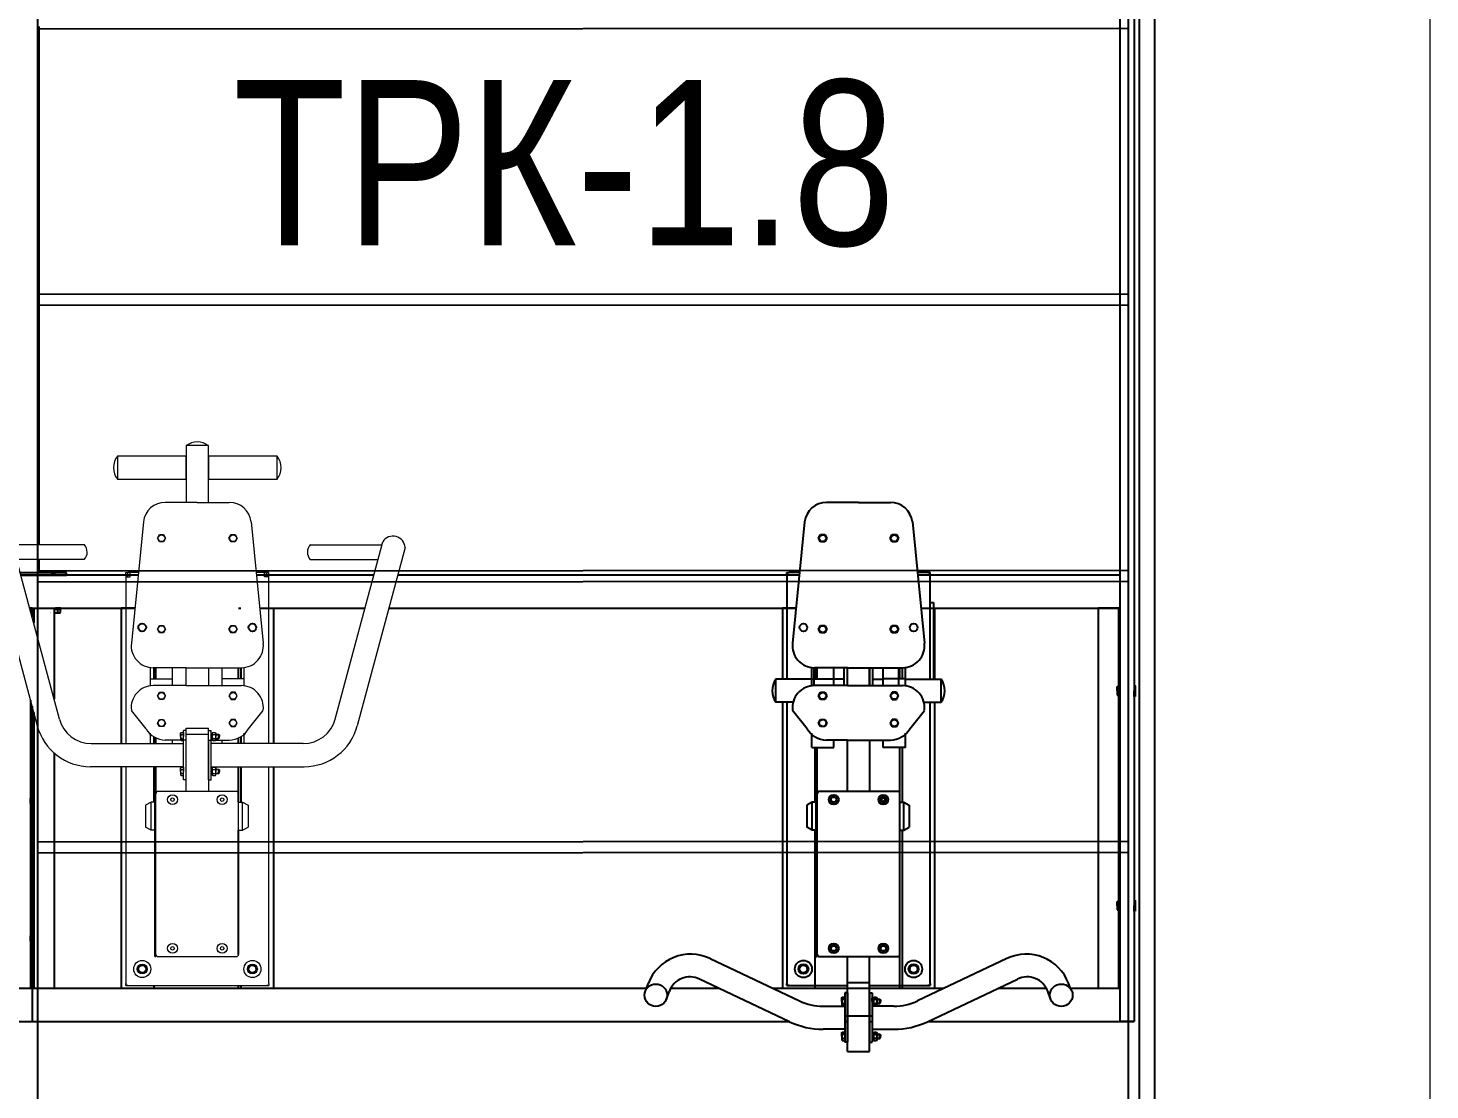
# Model space of a CAD drawing. Header units: millimetres. Extents: x -3690 to 2625, y -3785 to 2530.
# Drawn here: x 80 to 2625, y -1404 to 523 of the extents above; entities that cross this region are included whole.
import ezdxf

# ---------------------------------------------------------------- set-up
doc = ezdxf.new("R2010")
doc.units = ezdxf.units.MM
for name, pattern in [('K5LT_BASIC', [0]), ('K5LT_THIN', [0]), ('K5LT_THIN_INCLUDED_TO_HATCHING', [0])]:
    doc.linetypes.add(name, pattern=pattern)
for name, color, linetype in [('DIKOM_АРТИКУЛ', 7, 'Continuous'), ('DIKOM_ЗОНА', 80, 'Continuous'), ('DIKOM_ОБЪЕКТ', 7, 'Continuous')]:
    doc.layers.add(name, color=color, linetype=linetype)
doc.styles.add('style1', font='arial.ttf', dxfattribs={"width": 0.8})

msp = doc.modelspace()

# ---------------------------------------------------------------- linework, layer by layer
at = {"layer": 'DIKOM_ЗОНА', "color": 3, "lineweight": 15}
msp.add_lwpolyline([(-1912.3, 2530.2), (2124.8, 2530.2, -0.414214), (2624.8, 2030.2), (2624.8, -2026.1, -0.414214), (2124.8, -2526.1), (-1912.3, -2526.1, -0.414214), (-2412.3, -2026.1), (-2412.3, 2030.2, -0.414214)], format="xyb", close=True, dxfattribs=at)
at = {"layer": 'DIKOM_ОБЪЕКТ'}
for p, q in [((2124.8, 2087.7), (2124.8, -2026.1)), ((97.5, 1992.2), (97.5, -1931.8)), ((2077.7, -1931.8), (2077.7, 1993.5)), ((2097.7, -1931.8), (2097.7, 1993.5)), ((2062.7, -1279.8), (2062.7, 1340.2)), ((2087.7, 1340.2), (2087.7, -1279.8)), ((97.5, 522.1), (2077.7, 523.1)), ((100.2, 526.2), (100.2, -414.5)), ((97.5, 40.1), (2077.7, 41.1)), ((97.5, 20.1), (2077.7, 21.1)), ((1587.7, -337.8), (1529.6, -337.8)), ((1587.7, -337.8), (1645.7, -337.8)), ((1489.9, -373.1), (1468, -593.1)), ((1685.4, -373.1), (1707.4, -593.1)), ((1515.2, -402.8), (1518.9, -396.3)), ((1518.9, -409.3), (1515.2, -402.8)), ((1518.9, -396.3), (1526.4, -396.3)), ((1526.4, -396.3), (1530.2, -402.8)), ((1530.2, -402.8), (1526.4, -409.3)), ((1645.2, -402.8), (1648.9, -396.3)), ((1648.9, -409.3), (1645.2, -402.8)), ((1648.9, -396.3), (1656.4, -396.3)), ((1656.4, -396.3), (1660.2, -402.8)), ((1660.2, -402.8), (1656.4, -409.3)), ((1526.4, -409.3), (1518.9, -409.3)), ((1656.4, -409.3), (1648.9, -409.3)), ((100.2, -441.5), (100.2, -465.8)), ((150.2, -465.8), (66.3, -465.8)), ((87.7, -469.8), (67.4, -469.8)), ((67.4, -469.8), (150.2, -469.8)), ((280.3, -469.8), (87.7, -469.8)), ((97.5, -461.9), (2077.7, -460.9)), ((97.5, -481.9), (2077.7, -480.9)), ((130.2, -463.3), (122.6, -463.3)), ((122.6, -463.3), (122.6, -465.8)), ((122.6, -465.8), (130.2, -465.8)), ((130.2, -463.3), (122.9, -463.3)), ((129.7, -463.3), (128.8, -465.8)), ((130.2, -463.3), (137.8, -463.3)), ((130.2, -463.3), (137.4, -463.3)), ((137.8, -465.8), (130.2, -465.8)), ((130.6, -465.8), (131.5, -463.3)), ((137.8, -463.3), (137.8, -465.8)), ((150.2, -469.8), (150.2, -465.8)), ((707.9, -469.8), (495.1, -469.8)), ((1480.3, -469.8), (751.4, -469.8)), ((1457.7, -468.8), (1457.7, -464.8)), ((1457.7, -464.8), (1461.7, -464.8)), ((1457.7, -468.8), (1457.7, -658.6)), ((1480.8, -464.8), (1461.7, -464.8)), ((1713.7, -464.8), (1694.6, -464.8)), ((2062.7, -469.8), (1695.1, -469.8)), ((1713.7, -464.8), (1717.7, -464.8)), ((1717.7, -464.8), (1713.7, -464.8)), ((1717.7, -468.8), (1717.7, -464.8)), ((1717.7, -468.8), (1717.7, -464.8)), ((1717.7, -658.6), (1717.7, -468.8)), ((83.5, -529.8), (87.7, -529.8)), ((87.7, -529.8), (83.5, -529.8)), ((84.7, -529.8), (84.7, -534.4)), ((87.7, -529.8), (274.3, -529.8)), ((87.7, -545.6), (87.7, -529.8)), ((87.7, -529.8), (127.7, -529.8)), ((87.7, -545.6), (87.7, -529.8)), ((90.7, -529.8), (90.7, -556.8)), ((120.2, -529.8), (130.2, -529.8)), ((127.7, -529.8), (127.7, -694.8)), ((127.7, -531.8), (130.2, -531.8)), ((130.2, -531.8), (127.7, -531.8)), ((140.2, -529.8), (130.2, -529.8)), ((139.4, -531.8), (130.2, -531.8)), ((130.2, -531.8), (140.2, -531.8)), ((134.8, -537.3), (134.8, -531.8)), ((139.4, -537.3), (139.4, -531.8)), ((140.2, -531.8), (140.2, -529.8)), ((274.3, -529.8), (249.7, -529.8)), ((249.7, -529.8), (249.7, -775.5)), ((462.7, -529.8), (466.7, -529.8)), ((462.7, -529.8), (466.7, -529.8)), ((501, -529.8), (691.9, -529.8)), ((501, -529.8), (525.7, -529.8)), ((525.7, -529.8), (525.7, -775.5)), ((735.4, -529.8), (1474.3, -529.8)), ((1474.3, -529.8), (1449.7, -529.8)), ((1449.7, -529.8), (1449.7, -658.6)), ((1701, -529.8), (2062.7, -529.8)), ((1701, -529.8), (1725.7, -529.8)), ((1717.7, -519.5), (1723.8, -519.5)), ((1723.8, -519.5), (1723.8, -658.6)), ((1725.7, -529.8), (1725.7, -658.6)), ((2062.7, -529.8), (2022.7, -529.8)), ((2022.7, -529.8), (2022.7, -1219.8)), ((2059.7, -529.8), (2059.7, -1219.8)), ((2062.7, -629.8), (2062.7, -529.8)), ((130.2, -538.2), (127.7, -538.2)), ((130.2, -538.2), (137.8, -538.2)), ((137.8, -538.2), (139.4, -537.3)), ((1515.2, -567.8), (1518.9, -561.3)), ((1518.9, -574.3), (1515.2, -567.8)), ((1518.9, -561.3), (1526.4, -561.3)), ((1526.4, -574.3), (1518.9, -574.3)), ((1526.4, -561.3), (1530.2, -567.8)), ((1530.2, -567.8), (1526.4, -574.3)), ((1645.2, -567.8), (1648.9, -561.3)), ((1648.9, -574.3), (1645.2, -567.8)), ((1648.9, -561.3), (1656.4, -561.3)), ((1656.4, -574.3), (1648.9, -574.3)), ((1656.4, -561.3), (1660.2, -567.8)), ((1660.2, -567.8), (1656.4, -574.3)), ((308.7, -637.8), (308.7, -657.8)), ((312.7, -657.8), (312.7, -637.8)), ((462.7, -657.8), (462.7, -637.8)), ((466.7, -637.8), (466.7, -657.8)), ((1437.7, -700.6), (1437.7, -658.6)), ((1502.7, -658.6), (1437.7, -658.6)), ((1502.7, -670.8), (1502.7, -637.4)), ((1502.7, -657.8), (1542.7, -657.8)), ((1506.8, -637.8), (1506.8, -670.4)), ((1567.7, -637.8), (1507.7, -637.8)), ((1508.7, -637.8), (1508.7, -657.8)), ((1512.7, -657.8), (1512.7, -637.8)), ((1542.7, -670.4), (1542.7, -637.8)), ((1542.7, -670.4), (1542.7, -637.8)), ((1561.7, -658.6), (1542.7, -658.6)), ((1561.7, -670.4), (1561.7, -637.8)), ((1567.7, -670.4), (1567.7, -637.8)), ((1567.7, -670.4), (1567.7, -637.8)), ((1567.7, -637.8), (1667.6, -637.8)), ((1607.7, -637.8), (1607.7, -670.4)), ((1607.7, -670.4), (1607.7, -637.8)), ((1613.7, -670.4), (1613.7, -637.8)), ((1613.7, -658.6), (1632.7, -658.6)), ((1632.7, -670.4), (1632.7, -637.8)), ((1632.7, -670.4), (1632.7, -637.8)), ((1672.7, -657.8), (1632.7, -657.8)), ((1660.8, -670.4), (1660.8, -637.8)), ((1662.7, -657.8), (1662.7, -637.8)), ((1666.7, -637.8), (1666.7, -657.8)), ((1672.7, -670.8), (1672.7, -637.4)), ((1672.7, -658.6), (1737.7, -658.6)), ((1737.7, -700.6), (1737.7, -658.6)), ((1567.7, -670.4), (1507.7, -670.4)), ((1515.2, -689), (1518.9, -682.5)), ((1518.9, -682.5), (1526.4, -682.5)), ((1526.4, -682.5), (1530.2, -689)), ((1567.7, -670.4), (1667.6, -670.4)), ((1648.9, -682.5), (1645.2, -689)), ((1656.4, -682.5), (1648.9, -682.5)), ((1660.2, -689), (1656.4, -682.5)), ((2057.2, -679.8), (2057.2, -672.2)), ((2057.2, -672.2), (2059.7, -672.2)), ((2057.2, -679.8), (2057.2, -672.6)), ((2059.7, -679.4), (2057.2, -678.5)), ((2057.2, -679.8), (2057.2, -687.4)), ((2057.2, -679.8), (2057.2, -687.1)), ((2057.2, -680.3), (2059.7, -681.2)), ((2059.7, -672.2), (2059.7, -679.8)), ((2059.7, -687.4), (2059.7, -679.8)), ((2089.7, -669.8), (2087.7, -669.8)), ((2087.7, -669.8), (2087.7, -679.8)), ((2087.7, -689.8), (2087.7, -679.8)), ((2089.7, -679.8), (2089.7, -669.8)), ((2089.7, -670.6), (2089.7, -679.8)), ((2089.7, -689.1), (2089.7, -679.8)), ((2089.7, -679.8), (2089.7, -689.8)), ((84.7, -696.6), (84.7, -1219.8)), ((87.7, -707.8), (87.7, -1219.8)), ((87.7, -707.8), (87.7, -1219.8)), ((1468.9, -700.6), (1437.7, -700.6)), ((1449.7, -700.6), (1449.7, -1219.8)), ((1457.7, -700.6), (1457.7, -775.5)), ((1518.9, -695.5), (1515.2, -689)), ((1526.4, -695.5), (1518.9, -695.5)), ((1530.2, -689), (1526.4, -695.5)), ((1645.2, -689), (1648.9, -695.5)), ((1648.9, -695.5), (1656.4, -695.5)), ((1656.4, -695.5), (1660.2, -689)), ((1706.4, -700.6), (1737.7, -700.6)), ((1717.7, -775.5), (1717.7, -700.6)), ((1725.7, -700.6), (1725.7, -1219.8)), ((2057.2, -687.4), (2059.7, -687.4)), ((2089.7, -689.8), (2087.7, -689.8)), ((90.7, -719), (90.7, -1219.8)), ((1494.7, -748.5), (1468, -715.2)), ((1515.2, -738.2), (1518.9, -731.7)), ((1518.9, -731.7), (1526.4, -731.7)), ((1526.4, -731.7), (1530.2, -738.2)), ((1648.9, -731.7), (1645.2, -738.2)), ((1656.4, -731.7), (1648.9, -731.7)), ((1660.2, -738.2), (1656.4, -731.7)), ((1680.6, -748.5), (1707.4, -715.2)), ((308.7, -763.1), (308.7, -775.5)), ((466.7, -763.1), (466.7, -775.5)), ((1502.7, -782.9), (1502.7, -756.6)), ((1502.7, -782.9), (1502.7, -758.6)), ((1518.9, -744.7), (1515.2, -738.2)), ((1526.4, -744.7), (1518.9, -744.7)), ((1530.2, -738.2), (1526.4, -744.7)), ((1645.2, -738.2), (1648.9, -744.7)), ((1648.9, -744.7), (1656.4, -744.7)), ((1656.4, -744.7), (1660.2, -738.2)), ((1672.7, -782.9), (1672.7, -756.6)), ((1672.7, -782.9), (1672.7, -758.6)), ((312.7, -775.5), (312.7, -765.3)), ((462.7, -775.5), (462.7, -765.3)), ((1457.7, -775.5), (1457.7, -1210.8)), ((1502.7, -782.9), (1542.7, -782.9)), ((1508.7, -782.9), (1508.7, -881.8)), ((1512.7, -866.3), (1512.7, -782.9)), ((1567.7, -769.1), (1529.6, -769.1)), ((1542.7, -782.9), (1542.7, -769.1)), ((1542.7, -782.9), (1542.7, -769.1)), ((1567.7, -862.3), (1567.7, -769.1)), ((1567.7, -769.1), (1645.7, -769.1)), ((1607.7, -769.1), (1607.7, -862.3)), ((1632.7, -782.9), (1632.7, -769.1)), ((1632.7, -782.9), (1632.7, -769.1)), ((1672.7, -782.9), (1632.7, -782.9)), ((1662.7, -881.8), (1662.7, -782.9)), ((1666.7, -782.9), (1666.7, -881.8)), ((1717.7, -1210.8), (1717.7, -775.5)), ((127.7, -792.5), (127.7, -1219.8)), ((249.7, -817.5), (249.7, -1219.8)), ((308.7, -817.5), (308.7, -881.8)), ((312.7, -866.3), (312.7, -817.5)), ((462.7, -881.8), (462.7, -817.5)), ((466.7, -817.5), (466.7, -881.8)), ((525.7, -817.5), (525.7, -1219.8)), ((1512.7, -862.3), (1510.7, -862.3)), ((1510.7, -862.3), (1512.7, -862.3)), ((1510.7, -1162.3), (1510.7, -862.3)), ((1512.7, -862.3), (1512.7, -867.3)), ((1658.7, -862.3), (1516.7, -862.3)), ((84.7, -865.6), (84.7, -874.8)), ((84.7, -870.7), (90.7, -870.7)), ((84.7, -884.1), (84.7, -874.8)), ((84.7, -879), (90.7, -879)), ((85.3, -869.8), (90.7, -869.8)), ((85.3, -879.8), (90.7, -879.8)), ((90.7, -874.8), (90.7, -867.2)), ((90.7, -874.8), (90.7, -882.4)), ((1503.7, -881.8), (1493.7, -887.6)), ((1493.7, -887.6), (1493.7, -927.1)), ((1510.7, -881.8), (1503.7, -881.8)), ((1503.7, -932.8), (1503.7, -881.8)), ((1512.7, -1157.3), (1512.7, -867.3)), ((1536.9, -877.3), (1539.8, -872.3)), ((1539.8, -882.3), (1536.9, -877.3)), ((1539.8, -872.3), (1545.5, -872.3)), ((1545.5, -882.3), (1539.8, -882.3)), ((1545.5, -872.3), (1548.4, -877.3)), ((1548.4, -877.3), (1545.5, -882.3)), ((1626.9, -877.3), (1629.8, -872.3)), ((1629.8, -882.3), (1626.9, -877.3)), ((1629.8, -872.3), (1635.5, -872.3)), ((1635.5, -882.3), (1629.8, -882.3)), ((1635.5, -872.3), (1638.4, -877.3)), ((1638.4, -877.3), (1635.5, -882.3)), ((1662.7, -1158.3), (1662.7, -866.3)), ((1662.7, -881.8), (1669.7, -881.8)), ((1669.7, -881.8), (1679.7, -887.6)), ((1669.7, -932.8), (1669.7, -881.8)), ((1679.7, -887.6), (1679.7, -927.1)), ((462.7, -1158.3), (462.7, -932.8)), ((1503.7, -932.8), (1493.7, -927.1)), ((1510.7, -932.8), (1503.7, -932.8)), ((1508.7, -932.8), (1508.7, -1219.8)), ((1662.7, -1219.8), (1662.7, -932.8)), ((1662.7, -932.8), (1669.7, -932.8)), ((1666.7, -932.8), (1666.7, -1219.8)), ((1669.7, -932.8), (1679.7, -927.1)), ((97.5, -953.9), (2077.7, -952.9)), ((97.5, -973.9), (2077.7, -972.9)), ((2057.2, -1069.8), (2057.2, -1062.2)), ((2057.2, -1062.2), (2059.7, -1062.2)), ((2057.2, -1069.8), (2057.2, -1062.6)), ((2059.7, -1069.4), (2057.2, -1068.5)), ((2059.7, -1062.2), (2059.7, -1069.8)), ((2089.7, -1059.8), (2087.7, -1059.8)), ((2087.7, -1059.8), (2087.7, -1069.8)), ((2089.7, -1069.8), (2089.7, -1059.8)), ((2089.7, -1060.6), (2089.7, -1069.8)), ((2057.2, -1069.8), (2057.2, -1077.4)), ((2057.2, -1069.8), (2057.2, -1077.1)), ((2057.2, -1070.3), (2059.7, -1071.2)), ((2057.2, -1077.4), (2059.7, -1077.4)), ((2059.7, -1077.4), (2059.7, -1069.8)), ((2087.7, -1079.8), (2087.7, -1069.8)), ((2089.7, -1079.8), (2087.7, -1079.8)), ((2089.7, -1079.1), (2089.7, -1069.8)), ((2089.7, -1069.8), (2089.7, -1079.8)), ((84.7, -1115.6), (84.7, -1124.8)), ((90.7, -1124.8), (90.7, -1117.2)), ((84.7, -1120.7), (90.7, -1120.7)), ((84.7, -1134.1), (84.7, -1124.8)), ((84.7, -1129), (90.7, -1129)), ((85.3, -1119.8), (90.7, -1119.8)), ((85.3, -1129.8), (90.7, -1129.8)), ((90.7, -1124.8), (90.7, -1132.4)), ((1536.9, -1147.3), (1539.8, -1142.3)), ((1539.8, -1142.3), (1545.5, -1142.3)), ((1545.5, -1142.3), (1548.4, -1147.3)), ((1626.9, -1147.3), (1629.8, -1142.3)), ((1629.8, -1142.3), (1635.5, -1142.3)), ((1635.5, -1142.3), (1638.4, -1147.3)), ((1318.2, -1165.6), (1480.5, -1242.4)), ((1510.7, -1162.3), (1512.7, -1162.3)), ((1510.7, -1162.3), (1512.7, -1162.3)), ((1512.7, -1162.3), (1512.7, -1157.3)), ((1516.7, -1162.3), (1658.7, -1162.3)), ((1539.8, -1152.3), (1536.9, -1147.3)), ((1545.5, -1152.3), (1539.8, -1152.3)), ((1548.4, -1147.3), (1545.5, -1152.3)), ((1567.7, -1334.3), (1567.7, -1162.3)), ((1607.7, -1334.3), (1607.7, -1162.3)), ((1629.8, -1152.3), (1626.9, -1147.3)), ((1635.5, -1152.3), (1629.8, -1152.3)), ((1638.4, -1147.3), (1635.5, -1152.3)), ((1857.1, -1165.6), (1694.8, -1242.4)), ((-694.3, -1219.8), (87.7, -1219.8)), ((87.7, -1219.8), (1203.5, -1219.8)), ((87.7, -1219.8), (87.7, -1279.8)), ((308.7, -1214.8), (308.7, -1219.8)), ((462.7, -1219.8), (462.7, -1214.8)), ((466.7, -1214.8), (466.7, -1219.8)), ((1202.3, -1221.6), (1206.4, -1210.7)), ((1246.7, -1219.8), (1334.6, -1219.8)), ((1462.6, -1280.4), (1298.9, -1203)), ((1432.8, -1219.8), (1742.5, -1219.8)), ((1457.7, -1214.8), (1457.7, -1210.8)), ((1457.7, -1210.8), (1457.7, -1214.8)), ((1461.7, -1214.8), (1457.7, -1214.8)), ((1457.7, -1214.8), (1461.7, -1214.8)), ((1461.7, -1214.8), (1567.7, -1214.8)), ((1567.7, -1209.5), (1607.7, -1209.5)), ((1607.7, -1214.8), (1713.7, -1214.8)), ((1712.8, -1280.4), (1876.5, -1203)), ((1713.7, -1214.8), (1717.7, -1214.8)), ((1713.7, -1214.8), (1717.7, -1214.8)), ((1717.7, -1214.8), (1713.7, -1214.8)), ((1717.7, -1210.8), (1717.7, -1214.8)), ((1717.7, -1210.8), (1717.7, -1214.8)), ((1717.7, -1210.8), (1717.7, -1214.8)), ((1840.8, -1219.8), (1928.6, -1219.8)), ((1973, -1221.6), (1968.9, -1210.7)), ((1971.8, -1219.8), (2062.7, -1219.8)), ((1238.5, -1240.5), (1244.4, -1224.9)), ((1557.4, -1237.4), (1558.1, -1236)), ((1557.4, -1243.5), (1557.4, -1237.4)), ((1557.4, -1243.5), (1557.4, -1249.7)), ((1558.1, -1236), (1562.7, -1236)), ((1558.1, -1239.8), (1562.7, -1239.8)), ((1567.7, -1228.3), (1562.7, -1228.3)), ((1562.7, -1228.3), (1562.7, -1317.8)), ((1562.7, -1236), (1562.7, -1243.5)), ((1562.7, -1251), (1562.7, -1243.5)), ((1567.7, -1228.3), (1567.7, -1317.8)), ((1607.7, -1228.3), (1607.7, -1317.8)), ((1607.7, -1228.3), (1612.7, -1228.3)), ((1612.7, -1228.3), (1612.7, -1317.8)), ((1612.7, -1243.5), (1612.7, -1237.4)), ((1612.7, -1237.4), (1614.7, -1237.4)), ((1614.7, -1243.2), (1612.7, -1242.4)), ((1612.7, -1243.5), (1612.7, -1249.6)), ((1612.7, -1243.9), (1614.7, -1244.6)), ((1614.7, -1237.7), (1615.6, -1236)), ((1614.7, -1237.4), (1614.7, -1243.5)), ((1614.7, -1243.5), (1614.7, -1237.7)), ((1614.7, -1249.6), (1614.7, -1243.5)), ((1614.7, -1243.5), (1614.7, -1249.4)), ((1615.6, -1236), (1620.5, -1236)), ((1615.6, -1239.8), (1620.5, -1239.8)), ((1620.5, -1236), (1621.5, -1237.7)), ((1621.5, -1237.7), (1621.5, -1243.5)), ((1621.5, -1239.5), (1626.4, -1239.5)), ((1621.5, -1240.2), (1627.1, -1240.2)), ((1621.5, -1249.4), (1621.5, -1243.5)), ((1626.4, -1239.5), (1627.7, -1240.8)), ((1626.4, -1239.5), (1626.4, -1243.5)), ((1626.4, -1247.5), (1626.4, -1243.5)), ((1626.4, -1247.5), (1627.7, -1246.3)), ((1627.7, -1240.8), (1627.7, -1243.5)), ((1627.7, -1246.3), (1627.7, -1243.5)), ((1936.9, -1240.5), (1931, -1224.9)), ((1523.3, -1252.1), (1562.7, -1252.1)), ((1557.4, -1249.7), (1558.1, -1251)), ((1558.1, -1247.3), (1562.7, -1247.3)), ((1558.1, -1251), (1562.7, -1251)), ((1562.7, -1269.5), (1612.7, -1269.5)), ((1612.7, -1249.6), (1614.7, -1249.6)), ((1652, -1252.1), (1612.7, -1252.1)), ((1614.7, -1249.4), (1615.6, -1251)), ((1615.6, -1247.3), (1620.5, -1247.3)), ((1615.6, -1251), (1620.5, -1251)), ((1620.5, -1251), (1621.5, -1249.4)), ((1621.5, -1246.9), (1627.1, -1246.9)), ((1621.5, -1247.5), (1626.4, -1247.5)), ((-689.3, -1279.8), (87.7, -1279.8)), ((87.7, -1279.8), (1461.4, -1279.8)), ((1562.7, -1294.1), (1523.3, -1294.1)), ((1562.7, -1279.8), (1567.7, -1279.8)), ((1607.7, -1279.8), (1612.7, -1279.8)), ((1612.7, -1294.1), (1652, -1294.1)), ((1713.9, -1279.8), (2087.7, -1279.8)), ((2087.7, -1279.8), (2062.7, -1279.8)), ((1557.4, -1300.7), (1558.1, -1299.4)), ((1557.4, -1306.9), (1557.4, -1300.7)), ((1557.4, -1306.9), (1557.4, -1313)), ((1557.4, -1313), (1558.1, -1314.4)), ((1558.1, -1299.4), (1562.7, -1299.4)), ((1558.1, -1303.1), (1562.7, -1303.1)), ((1558.1, -1310.6), (1562.7, -1310.6)), ((1558.1, -1314.4), (1562.7, -1314.4)), ((1567.7, -1317.8), (1562.7, -1317.8)), ((1607.7, -1317.8), (1612.7, -1317.8)), ((1612.7, -1300.8), (1614.7, -1300.8)), ((1614.7, -1306.5), (1612.7, -1305.8)), ((1612.7, -1307.3), (1614.7, -1308)), ((1612.7, -1313), (1614.7, -1313)), ((1614.7, -1301), (1615.6, -1299.4)), ((1614.7, -1300.8), (1614.7, -1306.9)), ((1614.7, -1306.9), (1614.7, -1301)), ((1614.7, -1306.9), (1614.7, -1301)), ((1614.7, -1306.9), (1614.7, -1312.7)), ((1614.7, -1313), (1614.7, -1306.9)), ((1614.7, -1306.9), (1614.7, -1312.7)), ((1614.7, -1312.7), (1615.6, -1314.4)), ((1615.6, -1299.4), (1620.5, -1299.4)), ((1615.6, -1303.1), (1620.5, -1303.1)), ((1615.6, -1310.6), (1620.5, -1310.6)), ((1615.6, -1314.4), (1620.5, -1314.4)), ((1620.5, -1299.4), (1621.5, -1301)), ((1620.5, -1314.4), (1621.5, -1312.7)), ((1621.5, -1301), (1621.5, -1306.9)), ((1621.5, -1302.9), (1626.4, -1302.9)), ((1621.5, -1303.5), (1627.1, -1303.5)), ((1621.5, -1312.7), (1621.5, -1306.9)), ((1621.5, -1310.2), (1627.1, -1310.2)), ((1621.5, -1310.9), (1626.4, -1310.9)), ((1626.4, -1302.9), (1627.7, -1304.1)), ((1626.4, -1302.9), (1626.4, -1306.9)), ((1626.4, -1310.9), (1626.4, -1306.9)), ((1626.4, -1310.9), (1627.7, -1309.6)), ((1627.7, -1304.1), (1627.7, -1306.9)), ((1627.7, -1309.6), (1627.7, -1306.9)), ((1567.7, -1334.3), (1607.7, -1334.3))]:
    msp.add_line(p, q, dxfattribs=at)
at = {"layer": 'DIKOM_ОБЪЕКТ', "color": 7, "linetype": 'K5LT_BASIC', "lineweight": 15}
for p, q in [((367.7, -253.7), (242.7, -253.7)), ((242.7, -253.7), (242.7, -295.7)), ((407.7, -234.7), (367.7, -234.7)), ((367.7, -234.7), (367.7, -337.8)), ((367.7, -295.7), (367.7, -253.7)), ((407.7, -337.8), (407.7, -234.7)), ((532.7, -253.7), (407.7, -253.7)), ((407.7, -253.7), (407.7, -295.7)), ((532.7, -295.7), (532.7, -253.7)), ((242.7, -295.7), (367.7, -295.7)), ((407.7, -295.7), (532.7, -295.7)), ((387.7, -337.8), (329.6, -337.8)), ((387.7, -337.8), (445.7, -337.8)), ((289.9, -373.1), (268, -593.1)), ((485.4, -373.1), (507.4, -593.1)), ((315.2, -402.8), (318.9, -396.3)), ((318.9, -409.3), (315.2, -402.8)), ((318.9, -396.3), (326.4, -396.3)), ((326.4, -396.3), (330.2, -402.8)), ((330.2, -402.8), (326.4, -409.3)), ((445.2, -402.8), (448.9, -396.3)), ((448.9, -409.3), (445.2, -402.8)), ((448.9, -396.3), (456.4, -396.3)), ((456.4, -396.3), (460.2, -402.8)), ((460.2, -402.8), (456.4, -409.3)), ((10.5, -419.8), (97.2, -743.4)), ((137.4, -731), (51.1, -409.1)), ((182.1, -414.5), (52.5, -414.5)), ((326.4, -409.3), (318.9, -409.3)), ((456.4, -409.3), (448.9, -409.3)), ((593.2, -414.5), (722.8, -414.5)), ((638, -731), (724.2, -409.1)), ((764.8, -419.8), (678.1, -743.4)), ((182.6, -441.5), (59.8, -441.5)), ((592.7, -441.5), (715.5, -441.5)), ((257.7, -468.8), (257.7, -464.8)), ((257.7, -464.8), (261.7, -464.8)), ((257.7, -468.8), (257.7, -775.5)), ((257.7, -472.8), (265.7, -472.8)), ((261.7, -472.8), (261.7, -464.8)), ((280.8, -464.8), (261.7, -464.8)), ((261.7, -468.8), (265.7, -468.8)), ((265.7, -472.8), (265.7, -464.8)), ((513.7, -464.8), (494.6, -464.8)), ((509.7, -472.8), (509.7, -464.8)), ((513.7, -468.8), (509.7, -468.8)), ((517.7, -472.8), (509.7, -472.8)), ((513.7, -464.8), (517.7, -464.8)), ((517.7, -464.8), (513.7, -464.8)), ((513.7, -472.8), (513.7, -464.8)), ((517.7, -468.8), (517.7, -464.8)), ((517.7, -468.8), (517.7, -464.8)), ((517.7, -775.5), (517.7, -468.8)), ((315.2, -567.8), (318.9, -561.3)), ((318.9, -574.3), (315.2, -567.8)), ((318.9, -561.3), (326.4, -561.3)), ((326.4, -574.3), (318.9, -574.3)), ((326.4, -561.3), (330.2, -567.8)), ((330.2, -567.8), (326.4, -574.3)), ((445.2, -567.8), (448.9, -561.3)), ((448.9, -574.3), (445.2, -567.8)), ((448.9, -561.3), (456.4, -561.3)), ((456.4, -574.3), (448.9, -574.3)), ((456.4, -561.3), (460.2, -567.8)), ((460.2, -567.8), (456.4, -574.3)), ((302.7, -670.8), (302.7, -637.4)), ((302.7, -657.8), (342.7, -657.8)), ((367.7, -637.8), (307.7, -637.8)), ((342.7, -670.4), (342.7, -637.8)), ((367.7, -670.4), (367.7, -637.8)), ((367.7, -637.8), (467.6, -637.8)), ((407.7, -637.8), (407.7, -670.4)), ((432.7, -670.4), (432.7, -637.8)), ((472.7, -657.8), (432.7, -657.8)), ((472.7, -670.8), (472.7, -637.4)), ((367.7, -670.4), (307.7, -670.4)), ((315.2, -689), (318.9, -682.5)), ((318.9, -682.5), (326.4, -682.5)), ((326.4, -682.5), (330.2, -689)), ((367.7, -670.4), (467.6, -670.4)), ((448.9, -682.5), (445.2, -689)), ((456.4, -682.5), (448.9, -682.5)), ((460.2, -689), (456.4, -682.5)), ((318.9, -695.5), (315.2, -689)), ((326.4, -695.5), (318.9, -695.5)), ((330.2, -689), (326.4, -695.5)), ((445.2, -689), (448.9, -695.5)), ((448.9, -695.5), (456.4, -695.5)), ((456.4, -695.5), (460.2, -689)), ((294.7, -748.5), (268, -715.2)), ((315.2, -738.2), (318.9, -731.7)), ((318.9, -731.7), (326.4, -731.7)), ((326.4, -731.7), (330.2, -738.2)), ((448.9, -731.7), (445.2, -738.2)), ((456.4, -731.7), (448.9, -731.7)), ((460.2, -738.2), (456.4, -731.7)), ((480.6, -748.5), (507.4, -715.2)), ((302.7, -775.5), (302.7, -758.6)), ((318.9, -744.7), (315.2, -738.2)), ((326.4, -744.7), (318.9, -744.7)), ((330.2, -738.2), (326.4, -744.7)), ((357.4, -756.5), (358.1, -755.2)), ((357.4, -762.7), (357.4, -756.5)), ((357.4, -762.7), (357.4, -768.9)), ((358.1, -755.2), (362.7, -755.2)), ((358.1, -758.9), (362.7, -758.9)), ((367.7, -751.7), (362.7, -751.7)), ((362.7, -841.3), (362.7, -751.7)), ((362.7, -755.2), (362.7, -762.7)), ((362.7, -770.2), (362.7, -762.7)), ((367.7, -769.1), (367.7, -747.5)), ((367.7, -747.5), (407.7, -747.5)), ((367.7, -841.3), (367.7, -751.7)), ((367.7, -758.3), (407.7, -758.3)), ((407.7, -769.1), (407.7, -747.5)), ((407.7, -841.3), (407.7, -751.7)), ((407.7, -751.7), (412.7, -751.7)), ((412.7, -841.3), (412.7, -751.7)), ((412.7, -762.7), (412.7, -756.6)), ((412.7, -756.6), (414.7, -756.6)), ((412.7, -762.3), (414.7, -761.6)), ((412.7, -762.7), (412.7, -768.8)), ((414.7, -763.1), (412.7, -763.8)), ((414.7, -756.8), (415.6, -755.2)), ((414.7, -756.6), (414.7, -762.7)), ((414.7, -762.7), (414.7, -756.8)), ((414.7, -768.8), (414.7, -762.7)), ((414.7, -762.7), (414.7, -768.5)), ((415.6, -755.2), (420.5, -755.2)), ((415.6, -758.9), (420.5, -758.9)), ((420.5, -755.2), (421.5, -756.8)), ((421.5, -756.8), (421.5, -762.7)), ((421.5, -758.7), (426.4, -758.7)), ((421.5, -768.5), (421.5, -762.7)), ((426.4, -758.7), (427.7, -759.9)), ((426.4, -758.7), (426.4, -762.7)), ((426.4, -766.7), (426.4, -762.7)), ((427.7, -759.9), (427.7, -762.7)), ((427.7, -765.4), (427.7, -762.7)), ((445.2, -738.2), (448.9, -744.7)), ((448.9, -744.7), (456.4, -744.7)), ((456.4, -744.7), (460.2, -738.2)), ((472.7, -775.5), (472.7, -758.6)), ((195.3, -775.5), (362.7, -775.5)), ((367.7, -769.1), (329.6, -769.1)), ((342.7, -775.5), (342.7, -769.1)), ((357.4, -768.9), (358.1, -770.2)), ((358.1, -766.4), (362.7, -766.4)), ((358.1, -770.2), (362.7, -770.2)), ((367.7, -862.3), (367.7, -769.1)), ((407.7, -769.1), (407.7, -862.3)), ((407.7, -769.1), (445.7, -769.1)), ((412.7, -768.8), (414.7, -768.8)), ((580, -775.5), (412.7, -775.5)), ((414.7, -768.5), (415.6, -770.2)), ((415.6, -766.4), (420.5, -766.4)), ((415.6, -770.2), (420.5, -770.2)), ((420.5, -770.2), (421.5, -768.5)), ((421.5, -766.7), (426.4, -766.7)), ((426.4, -766.7), (427.7, -765.4)), ((432.7, -775.5), (432.7, -769.1)), ((362.7, -817.5), (193.8, -817.5)), ((257.7, -817.5), (257.7, -1210.8)), ((357.4, -819.9), (358.1, -818.5)), ((357.4, -826), (357.4, -819.9)), ((357.4, -826), (357.4, -832.2)), ((357.4, -832.2), (358.1, -833.5)), ((358.1, -818.5), (362.7, -818.5)), ((358.1, -822.3), (362.7, -822.3)), ((358.1, -829.8), (362.7, -829.8)), ((358.1, -833.5), (362.7, -833.5)), ((362.7, -818.5), (362.7, -826)), ((362.7, -833.5), (362.7, -826)), ((412.7, -817.5), (581.5, -817.5)), ((412.7, -826), (412.7, -819.9)), ((412.7, -819.9), (414.7, -819.9)), ((412.7, -825.7), (414.7, -824.9)), ((412.7, -826), (412.7, -832.1)), ((414.7, -826.4), (412.7, -827.1)), ((412.7, -832.1), (414.7, -832.1)), ((414.7, -820.2), (415.6, -818.5)), ((414.7, -819.9), (414.7, -826)), ((414.7, -826), (414.7, -820.2)), ((414.7, -832.1), (414.7, -826)), ((414.7, -826), (414.7, -831.9)), ((414.7, -831.9), (415.6, -833.5)), ((415.6, -818.5), (420.5, -818.5)), ((415.6, -822.3), (420.5, -822.3)), ((415.6, -829.8), (420.5, -829.8)), ((415.6, -833.5), (420.5, -833.5)), ((420.5, -818.5), (421.5, -820.2)), ((420.5, -833.5), (421.5, -831.9)), ((421.5, -820.2), (421.5, -826)), ((421.5, -822), (426.4, -822)), ((421.5, -831.9), (421.5, -826)), ((421.5, -830), (426.4, -830)), ((426.4, -822), (427.7, -823.3)), ((426.4, -822), (426.4, -826)), ((426.4, -830), (426.4, -826)), ((426.4, -830), (427.7, -828.8)), ((427.7, -823.3), (427.7, -826)), ((427.7, -828.8), (427.7, -826)), ((517.7, -1210.8), (517.7, -817.5)), ((312.7, -862.3), (310.7, -862.3)), ((310.7, -862.3), (312.7, -862.3)), ((310.7, -1162.3), (310.7, -862.3)), ((312.7, -862.3), (312.7, -867.3)), ((458.7, -862.3), (316.7, -862.3)), ((367.7, -841.3), (362.7, -841.3)), ((407.7, -841.3), (412.7, -841.3)), ((303.7, -881.8), (293.7, -887.6)), ((293.7, -887.6), (293.7, -927.1)), ((310.7, -881.8), (303.7, -881.8)), ((303.7, -932.8), (303.7, -881.8)), ((312.7, -1157.3), (312.7, -867.3)), ((462.7, -1158.3), (462.7, -866.3)), ((462.7, -881.8), (469.7, -881.8)), ((469.7, -881.8), (479.7, -887.6)), ((469.7, -932.8), (469.7, -881.8)), ((479.7, -887.6), (479.7, -927.1)), ((303.7, -932.8), (293.7, -927.1)), ((310.7, -932.8), (303.7, -932.8)), ((462.7, -932.8), (469.7, -932.8)), ((469.7, -932.8), (479.7, -927.1)), ((310.7, -1162.3), (312.7, -1162.3)), ((310.7, -1162.3), (312.7, -1162.3)), ((312.7, -1162.3), (312.7, -1157.3)), ((316.7, -1162.3), (458.7, -1162.3)), ((257.7, -1214.8), (257.7, -1210.8)), ((257.7, -1210.8), (257.7, -1214.8)), ((261.7, -1214.8), (257.7, -1214.8)), ((257.7, -1214.8), (261.7, -1214.8)), ((261.7, -1214.8), (513.7, -1214.8)), ((513.7, -1214.8), (517.7, -1214.8)), ((513.7, -1214.8), (517.7, -1214.8)), ((517.7, -1214.8), (513.7, -1214.8)), ((517.7, -1210.8), (517.7, -1214.8)), ((517.7, -1210.8), (517.7, -1214.8)), ((517.7, -1210.8), (517.7, -1214.8))]:
    msp.add_line(p, q, dxfattribs=at)
at = {"layer": 'DIKOM_ОБЪЕКТ', "color": 7, "linetype": 'K5LT_THIN_INCLUDED_TO_HATCHING', "lineweight": 15}
for p, q in [((342.7, -670.4), (342.7, -637.8)), ((432.7, -670.4), (432.7, -637.8)), ((302.7, -775.5), (302.7, -756.6)), ((472.7, -775.5), (472.7, -756.6)), ((342.7, -775.5), (342.7, -769.1)), ((432.7, -775.5), (432.7, -769.1))]:
    msp.add_line(p, q, dxfattribs=at)
at = {"layer": 'DIKOM_ОБЪЕКТ', "color": 7, "linetype": 'K5LT_THIN', "lineweight": 15}
for p, q in [((421.5, -759.4), (427.1, -759.4)), ((421.5, -766), (427.1, -766)), ((421.5, -822.7), (427.1, -822.7)), ((421.5, -829.4), (427.1, -829.4))]:
    msp.add_line(p, q, dxfattribs=at)
at = {"layer": 'DIKOM_ОБЪЕКТ', "color": 7, "linetype": 'K5LT_BASIC', "lineweight": 15}
for centre, radius in [((322.7, -402.8), 6.18), ((452.7, -402.8), 6.18), ((322.7, -567.8), 6.18), ((452.7, -567.8), 6.18), ((322.7, -689), 6.18), ((452.7, -689), 6.18), ((322.7, -738.2), 6.18), ((452.7, -738.2), 6.18), ((342.7, -877.3), 9), ((342.7, -877.3), 3.2), ((432.7, -877.3), 9), ((432.7, -877.3), 3.2), ((342.7, -1147.3), 9), ((342.7, -1147.3), 3.2), ((432.7, -1147.3), 9), ((432.7, -1147.3), 3.2), ((287.7, -1184.8), 15.5), ((487.7, -1184.8), 15.5), ((287.7, -1184.8), 9), ((487.7, -1184.8), 9)]:
    msp.add_circle(centre, radius, dxfattribs=at)
at = {"layer": 'DIKOM_ОБЪЕКТ'}
for centre, radius in [((1522.7, -402.8), 6.18), ((1652.7, -402.8), 6.18), ((287.7, -564.8), 7), ((487.7, -564.8), 7), ((1487.7, -564.8), 7), ((1687.7, -564.8), 7), ((1522.7, -567.8), 6.18), ((1652.7, -567.8), 6.18), ((1522.7, -689), 6.18), ((1652.7, -689), 6.18), ((1522.7, -738.2), 6.18), ((1652.7, -738.2), 6.18), ((1542.7, -877.3), 9), ((1542.7, -877.3), 4.75), ((1632.7, -877.3), 9), ((1632.7, -877.3), 4.75), ((1632.7, -877.3), 3.2), ((1542.7, -1147.3), 9), ((1542.7, -1147.3), 4.75), ((1632.7, -1147.3), 9), ((1632.7, -1147.3), 4.75), ((1487.7, -1184.8), 15.5), ((1687.7, -1184.8), 15.5), ((287.7, -1184.8), 7), ((487.7, -1184.8), 7), ((1487.7, -1184.8), 9), ((1487.7, -1184.8), 7), ((1687.7, -1184.8), 9), ((1687.7, -1184.8), 7)]:
    msp.add_circle(centre, radius, dxfattribs=at)
at = {"layer": 'DIKOM_ОБЪЕКТ', "color": 7, "linetype": 'K5LT_BASIC', "lineweight": 15}
for centre, radius, start, end in [((387.7, -260.5), 32.6, 52.2198, 127.7802), ((270, -274.7), 34.5, 142.496, 217.504), ((505, -274.7), 34.7, 322.7477, 37.2523), ((329.6, -377.8), 40, 90, 173.2329), ((445.7, -377.8), 40, 6.7671, 90), ((742.8, -421), 22.1, 3.1635, 147.4757), ((168.4, -428.2), 19.4, 317.019, 45.1704), ((606.9, -428.2), 19.4, 134.8296, 222.981), ((307.7, -597.8), 40, 173.2329, 270), ((467.6, -597.8), 40, 270, 6.7671), ((307.7, -710.4), 40, 90, 186.7671), ((467.6, -710.4), 40, 353.2329, 90), ((195.3, -715.5), 60, 195, 270), ((580, -715.5), 60, 270, 345), ((193.8, -717.5), 100, 195, 270), ((329.6, -729.1), 40, 209.0489, 270), ((360, -757.1), 2.64, 150.9367, 223.2461), ((366.9, -762.7), 9.55, 156.8627, 180), ((366.9, -762.7), 9.55, 180, 203.1373), ((416.8, -757.3), 2.04, 142.6066, 235.9525), ((422.5, -762.7), 7.84, 151.4211, 180), ((422.5, -762.7), 7.84, 180, 208.5789), ((419.4, -757.3), 2.04, 304.0475, 37.3934), ((413.6, -762.7), 7.84, 0, 28.5789), ((413.6, -762.7), 7.84, 331.4211, 0), ((445.7, -729.1), 40, 270, 330.9511), ((581.5, -717.5), 100, 270, 345), ((360, -768.3), 2.64, 136.7539, 209.0633), ((416.8, -768.1), 2.04, 124.0475, 217.3934), ((419.4, -768.1), 2.04, 322.6066, 55.9525), ((360, -820.5), 2.64, 150.9367, 223.2461), ((366.9, -826), 9.55, 156.8627, 180), ((366.9, -826), 9.55, 180, 203.1373), ((360, -831.6), 2.64, 136.7539, 209.0633), ((416.8, -820.6), 2.04, 142.6066, 235.9525), ((422.5, -826), 7.84, 151.4211, 180), ((422.5, -826), 7.84, 180, 208.5789), ((416.8, -831.5), 2.04, 124.0475, 217.3934), ((419.4, -820.6), 2.04, 304.0475, 37.3934), ((413.6, -826), 7.84, 0, 28.5789), ((413.6, -826), 7.84, 331.4211, 0), ((419.4, -831.5), 2.04, 322.6066, 55.9525), ((316.7, -866.3), 4, 90, 180), ((458.7, -866.3), 4, 0, 90), ((316.7, -1158.3), 4, 180, 270), ((458.7, -1158.3), 4, 270, 0)]:
    msp.add_arc(centre, radius, start, end, dxfattribs=at)
at = {"layer": 'DIKOM_ОБЪЕКТ'}
for centre, radius, start, end in [((1529.6, -377.8), 40, 90, 173.2329), ((1645.7, -377.8), 40, 6.7671, 90), ((123.3, -534.9), 3.24, 240.866, 240.8661), ((130.2, -526.5), 11.8, 257.7204, 270), ((130.2, -526.5), 11.8, 270, 293.1373), ((137, -534.9), 3.24, 226.6832, 299.134), ((1507.7, -597.8), 40, 173.2329, 270), ((1667.6, -597.8), 40, 270, 6.7671), ((1467.1, -679.6), 36.2, 144.5137, 215.4863), ((1708.2, -679.6), 36.2, 324.5137, 35.4863), ((1507.7, -710.4), 40, 90, 186.7671), ((1667.6, -710.4), 40, 353.2329, 90), ((1529.6, -729.1), 40, 209.0489, 270), ((1645.7, -729.1), 40, 270, 330.9511), ((1516.7, -866.3), 4, 90, 180), ((1658.7, -866.3), 4, 0, 90), ((85.3, -869.2), 0.6, 180, 270), ((85.3, -880.4), 0.6, 90, 180), ((85.3, -1119.2), 0.6, 180, 270), ((85.3, -1130.4), 0.6, 90, 180), ((1283.1, -1239.8), 82, 64.6798, 159.2506), ((1516.7, -1158.3), 4, 180, 270), ((1658.7, -1158.3), 4, 270, 0), ((1892.2, -1239.8), 82, 20.7494, 115.3202), ((1281.8, -1239.1), 40, 64.6798, 159.2506), ((1893.6, -1239.1), 40, 20.7494, 115.3202), ((1523.3, -1152.1), 100, 244.6798, 270), ((1560, -1238), 2.64, 150.9367, 223.2461), ((1566.9, -1243.5), 9.55, 156.8627, 180), ((1566.9, -1243.5), 9.55, 180, 203.1373), ((1616.8, -1238.1), 2.04, 142.6066, 235.9525), ((1622.5, -1243.5), 7.84, 151.4211, 180), ((1622.5, -1243.5), 7.84, 180, 208.5789), ((1619.4, -1238.1), 2.04, 304.0475, 37.3934), ((1613.6, -1243.5), 7.84, 0, 28.5789), ((1613.6, -1243.5), 7.84, 331.4211, 0), ((1652, -1152.1), 100, 270, 295.3202), ((1560, -1249.1), 2.64, 136.7539, 209.0633), ((1616.8, -1249), 2.04, 124.0475, 217.3934), ((1619.4, -1249), 2.04, 322.6066, 55.9525), ((1523.3, -1152.1), 142, 244.6798, 270), ((1652, -1152.1), 142, 270, 295.3202), ((1560, -1301.3), 2.64, 150.9367, 223.2461), ((1566.9, -1306.9), 9.55, 156.8627, 180), ((1566.9, -1306.9), 9.55, 180, 203.1373), ((1560, -1312.4), 2.64, 136.7539, 209.0633), ((1616.8, -1301.4), 2.04, 142.6066, 235.9525), ((1622.5, -1306.9), 7.84, 151.4211, 180), ((1622.5, -1306.9), 7.84, 180, 208.5789), ((1616.8, -1312.3), 2.04, 124.0475, 217.3934), ((1619.4, -1301.4), 2.04, 304.0475, 37.3934), ((1613.6, -1306.9), 7.84, 0, 28.5789), ((1613.6, -1306.9), 7.84, 331.4211, 0), ((1619.4, -1312.3), 2.04, 322.6066, 55.9525)]:
    msp.add_arc(centre, radius, start, end, dxfattribs=at)
for centre in [(1219.7, -1232.4), (1955.7, -1232.4)]:
    msp.add_ellipse(centre, major_axis=(-20.5, 0), ratio=0.990481, dxfattribs=at)

# ---------------------------------------------------------------- texts
at = {"layer": 'DIKOM_АРТИКУЛ', "color": 7, "linetype": 'Continuous', "lineweight": 15, "insert": (452.8, 428.9), "char_height": 300, "width": 6012.174, "attachment_point": 1, "style": 'style1'}
msp.add_mtext('ТРК-1.8', dxfattribs=at)

doc.saveas('drawing.dxf')
